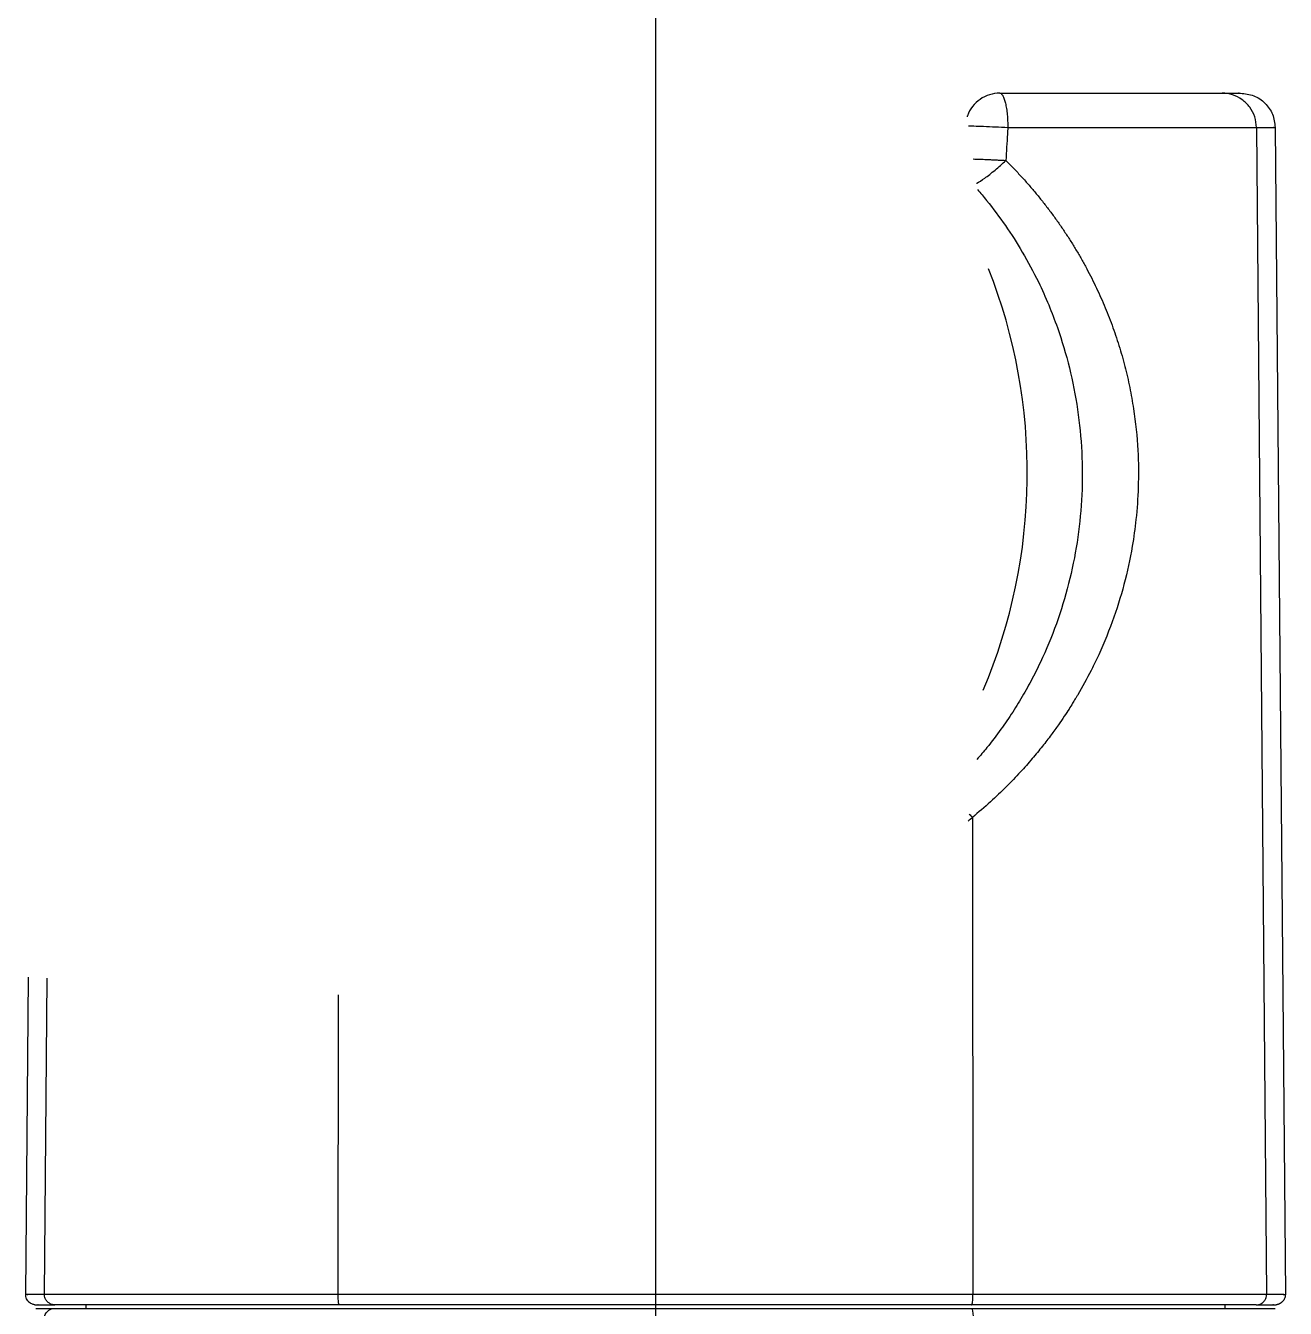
# Model space of a CAD drawing. Header units: millimetres. Extents: x 18456 to 179493, y -203649 to 469211.
# Drawn here: x 109961.88 to 109998.28, y -34734.57 to -34697.52 of the extents above; entities that cross this region are included whole.
import ezdxf

# ---------------------------------------------------------------- set-up
doc = ezdxf.new("R2010")
doc.units = ezdxf.units.MM
doc.layers.add('X-평면도(기본형)$0$FUR', color=6, linetype='Continuous', true_color=0xff00ff)

# ---------------------------------------------------------------- blocks, each defined once
blk = doc.blocks.new('X-평면도(기본형)$0$A$C5C7666B6')
at = {"layer": 'X-평면도(기본형)$0$FUR', "color": 1, "true_color": 0xff0000}
blk.add_line((94.3, 283.569), (94.3, 19.863), dxfattribs=at)
at = {"layer": 'X-평면도(기본형)$0$FUR'}
for p, q in [((77.456, 181.455), (77.397, 181.455)), ((76.397, 180.464), (76.103, 146.758)), ((76.457, 180.464), (76.397, 180.464)), ((76.938, 180.464), (76.646, 146.758)), ((85.145, 160.533), (85.13, 146.758)), ((111.954, 146.758), (111.875, 155.891)), ((112.497, 146.751), (112.417, 155.919)), ((103.47, 146.758), (103.461, 155.407)), ((76.163, 146.758), (76.103, 146.758)), ((112.437, 146.758), (112.497, 146.758)), ((76.463, 146.455), (76.369, 146.458)), ((76.942, 146.355), (76.4, 146.355)), ((85.165, 146.355), (76.942, 146.355)), ((77.85, 146.455), (77.85, 146.355)), ((103.435, 146.355), (85.165, 146.355)), ((111.658, 146.355), (103.435, 146.355)), ((110.75, 146.355), (110.75, 146.455)), ((112.2, 146.355), (111.658, 146.355)), ((112.232, 146.458), (112.137, 146.455))]:
    blk.add_line(p, q, dxfattribs=at)
at = {"layer": 'X-평면도(기본형)$0$FUR', "color": 8, "true_color": 0x808080, "extrusion": (0, 0, -1)}
blk.add_arc((-99.699, 170.486), 16.14, 337.1045, 21.4363, dxfattribs=at)
at = {"layer": 'X-평면도(기본형)$0$FUR'}
for centre, radius, start, end in [((85.785, 146.131), 0.659, 160.0733, 186.3558), ((111.657, 146.056), 0.299, 0.2305, 89.8003)]:
    blk.add_arc(centre, radius, start, end, dxfattribs=at)
for points, knots in [([(77.397, 181.455), (77.266, 181.44), (77.006, 181.411), (76.676, 181.182), (76.445, 180.855), (76.413, 180.594), (76.397, 180.464)], [0, 0, 0, 0, 0.250001, 0.5, 0.749998, 1, 1, 1, 1]), ([(76.938, 180.464), (76.939, 180.568), (76.956, 180.672), (77.021, 180.87), (77.07, 180.963), (77.192, 181.131), (77.266, 181.205), (77.434, 181.327), (77.527, 181.375), (77.724, 181.439), (77.828, 181.455), (77.931, 181.455)], [0, 0, 0, 0, 0.2, 0.2, 0.4, 0.4, 0.6, 0.6, 0.8, 0.8, 1, 1, 1, 1]), ([(77.931, 181.455), (77.72, 181.455), (77.403, 181.455), (77.443, 181.455), (77.456, 181.455)], [0, 0, 0, 0, 0.666627, 1, 1, 1, 1]), ([(84.351, 181.455), (83.786, 181.455), (83.218, 181.455), (81.843, 181.455), (81.05, 181.455), (79.709, 181.455), (79.144, 181.455), (78.316, 181.455), (78.042, 181.455), (77.931, 181.455)], [0, 0, 0, 0, 0.173987, 0.173987, 0.456144, 0.456144, 0.738301, 0.738301, 1.020457, 1.020457, 1.020457, 1.020457]), ([(84.351, 181.455), (84.344, 181.454), (84.329, 181.453), (84.309, 181.44), (84.292, 181.422), (84.277, 181.402), (84.253, 181.363), (84.223, 181.292), (84.188, 181.166), (84.159, 181.014), (84.138, 180.838), (84.125, 180.653), (84.123, 180.526), (84.122, 180.464)], [0, 0, 0, 0, 0.0632772, 0.1199454, 0.1699939, 0.2134243, 0.2502462, 0.3814301, 0.5001633, 0.6307402, 0.7573102, 0.8802502, 1, 1, 1, 1]), ([(84.351, 181.455), (84.452, 181.455), (84.553, 181.44), (84.747, 181.379), (84.839, 181.334), (85.005, 181.219), (85.079, 181.148), (85.203, 180.988), (85.253, 180.899), (85.292, 180.795), (85.295, 180.785), (85.298, 180.776)], [0, 0, 0, 0, 0.2, 0.2, 0.4, 0.4, 0.6, 0.6, 0.8, 0.8, 0.8194978, 0.8194978, 0.8194978, 0.8194978]), ([(76.938, 180.464), (76.724, 180.464), (76.404, 180.464), (76.444, 180.464), (76.457, 180.464)], [0, 0, 0, 0, 0.666667, 1, 1, 1, 1]), ([(84.122, 180.464), (83.19, 180.464), (82.293, 180.464), (80.647, 180.464), (79.9, 180.464), (78.625, 180.464), (78.097, 180.464), (77.31, 180.464), (77.051, 180.464), (76.938, 180.464)], [0, 0, 0, 0, 0.25, 0.25, 0.5, 0.5, 0.75, 0.75, 1, 1, 1, 1]), ([(85.261, 180.512), (85.22, 180.512), (85.166, 180.511), (85.022, 180.506), (84.926, 180.503), (84.714, 180.494), (84.598, 180.489), (84.36, 180.477), (84.239, 180.471), (84.122, 180.464)], [0.2354294, 0.2354294, 0.2354294, 0.2354294, 0.4, 0.4, 0.6, 0.6, 0.8, 0.8, 1, 1, 1, 1]), ([(84.122, 180.464), (84.126, 180.401), (84.129, 180.338), (84.148, 180.021), (84.163, 179.766), (84.178, 179.512)], [1.65944625, 1.65944625, 1.65944625, 1.65944625, 1.67833188, 1.67833188, 1.75485151, 1.75485151, 1.75485151, 1.75485151]), ([(85.125, 179.555), (85.093, 179.554), (85.004, 179.551), (84.837, 179.545), (84.66, 179.537), (84.531, 179.53), (84.456, 179.527), (84.4, 179.524), (84.344, 179.521), (84.291, 179.518), (84.236, 179.515), (84.199, 179.513), (84.178, 179.512)], [0.4226013, 0.4226013, 0.4226013, 0.4226013, 0.4999817, 0.6248691, 0.7497584, 0.8122995, 0.8435822, 0.8748658, 0.9061502, 0.9374344, 0.9641362, 1, 1, 1, 1]), ([(85.026, 178.855), (85.023, 178.856), (85.02, 178.857), (84.957, 178.888), (84.879, 178.938), (84.698, 179.066), (84.596, 179.145), (84.386, 179.32), (84.279, 179.416), (84.178, 179.512)], [0.2382534, 0.2382534, 0.2382534, 0.2382534, 0.25, 0.25, 0.5, 0.5, 0.75, 0.75, 1, 1, 1, 1]), ([(94.294, 155.147), (94.294, 155.261), (94.294, 155.496), (94.294, 155.782), (94.294, 155.973), (94.294, 155.996), (94.294, 156.008)], [0, 0, 0, 0, 0.244852, 0.504088, 0.761077, 1, 1, 1, 1]), ([(76.103, 146.758), (76.107, 146.713), (76.113, 146.653), (76.16, 146.579), (76.19, 146.546), (76.207, 146.53), (76.217, 146.521), (76.226, 146.515), (76.232, 146.51), (76.238, 146.506), (76.247, 146.5), (76.258, 146.494), (76.275, 146.484), (76.295, 146.476), (76.328, 146.464), (76.353, 146.459), (76.364, 146.458), (76.369, 146.458)], [0, 0, 0, 0, 0.2838117, 0.3848772, 0.4191184, 0.4320017, 0.4425615, 0.4473442, 0.4520798, 0.4570305, 0.4624524, 0.4754947, 0.4924677, 0.5409015, 0.6117077, 0.8309336, 1, 1, 1, 1]), ([(76.163, 146.758), (76.15, 146.758), (76.109, 146.758), (76.431, 146.758), (76.646, 146.758)], [0, 0, 0, 0, 0.333333, 1, 1, 1, 1]), ([(76.646, 146.758), (76.773, 146.758), (77.081, 146.758), (78.022, 146.758), (78.656, 146.758), (80.181, 146.758), (81.071, 146.758), (83.011, 146.758), (84.06, 146.758), (85.13, 146.758)], [0, 0, 0, 0, 0.25, 0.25, 0.5, 0.5, 0.75, 0.75, 1, 1, 1, 1]), ([(76.944, 146.455), (76.912, 146.455), (76.881, 146.46), (76.821, 146.48), (76.793, 146.495), (76.743, 146.532), (76.72, 146.555), (76.684, 146.606), (76.669, 146.635), (76.65, 146.695), (76.646, 146.726), (76.646, 146.758)], [0, 0, 0, 0, 0.2, 0.2, 0.4, 0.4, 0.6, 0.6, 0.8, 0.8, 1, 1, 1, 1]), ([(85.13, 146.758), (88.165, 146.758), (91.233, 146.758), (95.834, 146.758), (97.367, 146.758), (99.662, 146.758), (100.807, 146.758), (101.95, 146.758), (102.71, 146.758), (103.089, 146.758), (103.47, 146.758)], [0, 0, 0, 0, 0.5, 0.5, 0.75, 0.75, 0.875, 0.9375, 0.9375, 1, 1, 1, 1]), ([(85.166, 146.455), (85.162, 146.455), (85.158, 146.46), (85.151, 146.48), (85.148, 146.495), (85.142, 146.532), (85.139, 146.555), (85.135, 146.606), (85.133, 146.635), (85.131, 146.695), (85.13, 146.726), (85.13, 146.758)], [0, 0, 0, 0, 0.2, 0.2, 0.4, 0.4, 0.6, 0.6, 0.8, 0.8, 1, 1, 1, 1]), ([(103.434, 146.455), (103.438, 146.455), (103.442, 146.46), (103.449, 146.48), (103.452, 146.495), (103.458, 146.532), (103.461, 146.555), (103.465, 146.606), (103.467, 146.635), (103.469, 146.695), (103.47, 146.726), (103.47, 146.758)], [0, 0, 0, 0, 0.2, 0.2, 0.4, 0.4, 0.6, 0.6, 0.8, 0.8, 1, 1, 1, 1]), ([(103.47, 146.758), (104.54, 146.758), (105.589, 146.758), (107.529, 146.758), (108.419, 146.758), (109.944, 146.758), (110.578, 146.758), (111.519, 146.758), (111.827, 146.758), (111.954, 146.758)], [0, 0, 0, 0, 0.25, 0.25, 0.5, 0.5, 0.75, 0.75, 1, 1, 1, 1]), ([(111.656, 146.455), (111.688, 146.455), (111.719, 146.46), (111.779, 146.48), (111.807, 146.495), (111.857, 146.532), (111.88, 146.555), (111.916, 146.606), (111.931, 146.635), (111.95, 146.695), (111.954, 146.726), (111.954, 146.758)], [0, 0, 0, 0, 0.2, 0.2, 0.4, 0.4, 0.6, 0.6, 0.8, 0.8, 1, 1, 1, 1]), ([(111.954, 146.758), (112.169, 146.758), (112.491, 146.758), (112.45, 146.758), (112.437, 146.758)], [0, 0, 0, 0, 0.666667, 1, 1, 1, 1]), ([(112.232, 146.458), (112.24, 146.459), (112.255, 146.46), (112.291, 146.469), (112.328, 146.484), (112.363, 146.505), (112.38, 146.518), (112.392, 146.528), (112.404, 146.538), (112.42, 146.554), (112.448, 146.588), (112.489, 146.661), (112.494, 146.717), (112.497, 146.758)], [0, 0, 0, 0, 0.229818, 0.451038, 0.581782, 0.620062, 0.634264, 0.646309, 0.657415, 0.668848, 0.696001, 0.774388, 1, 1, 1, 1]), ([(76.944, 146.455), (76.729, 146.455), (76.414, 146.455), (76.451, 146.455), (76.463, 146.455)], [0, 0, 0, 0, 0.681666, 1, 1, 1, 1]), ([(76.944, 146.455), (77.068, 146.455), (77.374, 146.455), (78.3, 146.455), (78.932, 146.455), (80.431, 146.455), (81.319, 146.455), (83.177, 146.455), (84.17, 146.455), (85.166, 146.455)], [0, 0, 0, 0, 0.315536, 0.315536, 0.631073, 0.631073, 0.946609, 0.946609, 1.247474, 1.247474, 1.247474, 1.247474]), ([(85.166, 146.455), (87.007, 146.455), (88.856, 146.455), (92.56, 146.455), (94.416, 146.455), (98.664, 146.455), (101.056, 146.455), (103.434, 146.455)], [0, 0, 0, 0, 0.556142, 0.556142, 1.112284, 1.112284, 1.830937, 1.830937, 1.830937, 1.830937]), ([(103.434, 146.455), (104.479, 146.455), (105.516, 146.455), (107.405, 146.455), (108.282, 146.455), (109.758, 146.455), (110.377, 146.455), (111.253, 146.455), (111.538, 146.455), (111.656, 146.455)], [0, 0, 0, 0, 0.315536, 0.315536, 0.631073, 0.631073, 0.946609, 0.946609, 1.247474, 1.247474, 1.247474, 1.247474]), ([(112.137, 146.455), (112.147, 146.455), (112.182, 146.455), (111.873, 146.455), (111.656, 146.455)], [0, 0, 0, 0, 0.297847, 1, 1, 1, 1])]:
    blk.add_open_spline(points, degree=3, knots=knots, dxfattribs=at)
at = {"layer": 'X-평면도(기본형)$0$FUR', "color": 8, "true_color": 0x808080}
for points, knots in [([(84.178, 179.512), (84.101, 179.434), (83.947, 179.279), (83.724, 179.04), (83.507, 178.796), (83.298, 178.551), (83.097, 178.302), (82.903, 178.05), (82.715, 177.793), (82.535, 177.533), (82.36, 177.269), (82.193, 177.001), (82.032, 176.73), (81.879, 176.455), (81.732, 176.178), (81.593, 175.898), (81.461, 175.616), (81.336, 175.331), (81.218, 175.044), (81.108, 174.755), (81.005, 174.462), (80.91, 174.166), (80.821, 173.867), (80.739, 173.565), (80.665, 173.261), (80.599, 172.956), (80.54, 172.648), (80.44, 172.047), (80.35, 171.187), (80.34, 170.116), (80.404, 169.189), (80.534, 168.249), (80.751, 167.256), (81.094, 166.163), (81.437, 165.345), (81.78, 164.646), (81.973, 164.295), (82.132, 164.025), (82.181, 163.944), (82.257, 163.819), (82.362, 163.652), (82.499, 163.443), (82.67, 163.193), (82.879, 162.904), (83.129, 162.579), (83.425, 162.219), (83.77, 161.828), (84.17, 161.411), (84.629, 160.971), (84.968, 160.683), (85.145, 160.533)], [0, 0, 0, 0, 0.015128, 0.030373, 0.045591, 0.06064, 0.075525, 0.090413, 0.105302, 0.120186, 0.135058, 0.149911, 0.164737, 0.17953, 0.194283, 0.208987, 0.223637, 0.238224, 0.252743, 0.267231, 0.281734, 0.296245, 0.310754, 0.325254, 0.339736, 0.354195, 0.368624, 0.383017, 0.438322, 0.487175, 0.529742, 0.565863, 0.618106, 0.670851, 0.726356, 0.74318, 0.781021, 0.783076, 0.787545, 0.794428, 0.803737, 0.8155, 0.82974, 0.846476, 0.865726, 0.887505, 0.91182, 0.938673, 0.968064, 1, 1, 1, 1]), ([(85, 178.673), (84.91, 178.569), (84.431, 177.997), (83.82, 177.115), (83.267, 176.082), (82.938, 175.35), (82.48, 174.155), (82.128, 172.732), (81.967, 171.092), (81.963, 169.443), (82.197, 167.811), (82.651, 166.265), (83.024, 165.333), (83.375, 164.614), (83.663, 164.088), (83.977, 163.577), (84.329, 163.062), (84.676, 162.608), (84.915, 162.323), (85.012, 162.211)], [0.0106723, 0.0106723, 0.0106723, 0.0106723, 0.0317851, 0.1255407, 0.1765197, 0.2143484, 0.2506053, 0.3754017, 0.4380418, 0.5004597, 0.6249028, 0.6874478, 0.7501962, 0.7814395, 0.8126376, 0.843868, 0.875192, 0.909558, 0.9324394, 0.9324394, 0.9324394, 0.9324394])]:
    blk.add_open_spline(points, degree=3, knots=knots, dxfattribs=at)
at = {"layer": 'X-평면도(기본형)$0$FUR'}
for points in [[(85.236, 160.633), (85.205, 160.6), (85.175, 160.567), (85.145, 160.533)], [(85.145, 160.533), (85.185, 160.497), (85.225, 160.461), (85.266, 160.425)]]:
    blk.add_open_spline(points, degree=3, dxfattribs=at)
blk = doc.blocks.new('X-평면도(기본형)$0$A$C019C01BD')
at = {"layer": 'X-평면도(기본형)$0$FUR', "xscale": -1, "rotation": 90}
blk.add_blockref('X-평면도(기본형)$0$A$C5C7666B6', (198.484, 1200.297), dxfattribs=at)
blk = doc.blocks.new('X-평면도(기본형)$0$ba15001400')
at = {"layer": 'X-평면도(기본형)$0$FUR', "linetype": 'ByBlock', "rotation": 180}
blk.add_blockref('X-평면도(기본형)$0$A$C019C01BD', (1923.129, 1500.297), dxfattribs=at)

msp = doc.modelspace()

# ---------------------------------------------------------------- block references
at = {"rotation": 90.00000000000001}
msp.add_blockref('X-평면도(기본형)$0$ba15001400', (110374.38, -36605.57), dxfattribs=at)

doc.saveas('drawing.dxf')
